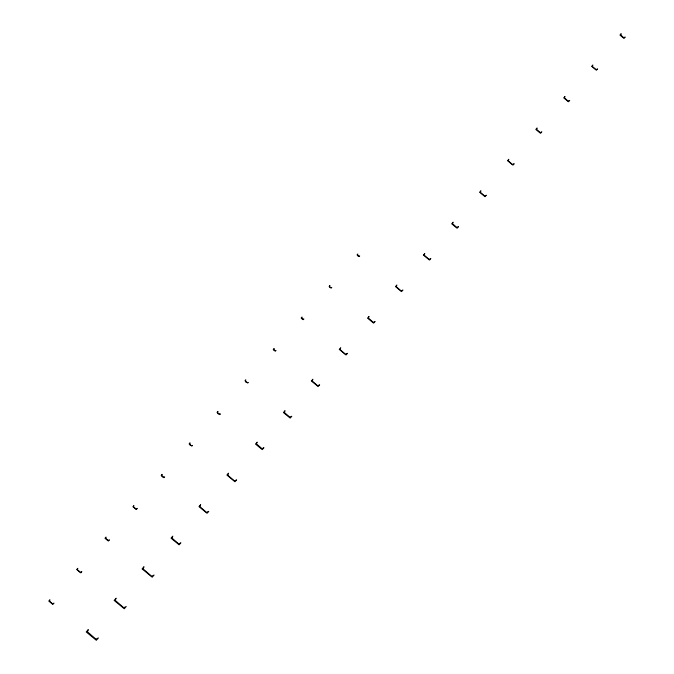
<?xml version="1.0" encoding="UTF-8"?>
<svg xmlns="http://www.w3.org/2000/svg" width="674" height="674" viewBox="0 0 674 674"><rect width="100%" height="100%" fill="white"/><g stroke="black" fill="none" stroke-linecap="round" stroke-linejoin="round"><path stroke-width="1.01" d="M49.396 601.031L52.572 603.828L53.971 603.137L52.842 604.418L48.789 601.082L49.927 599.801L49.413 600.972M77.266 569.555L80.433 572.352L81.84 571.662L80.77 572.875L76.726 569.538L77.796 568.325L77.283 569.496M105.574 538.197L108.135 540.481L109.424 539.857L108.362 541.045L104.992 538.265L106.045 537.077L105.574 538.197M133.427 506.73L135.988 509.022L137.277 508.398L136.3 509.502L132.921 506.722L133.899 505.618L133.427 506.73M161.76 475.347C161.777 478.666 166.503 475.684 163.892 477.672L161.196 475.448L162.156 474.361L161.76 475.347M189.647 443.846C189.638 447.14 194.339 444.233 191.82 446.129L189.124 443.905L190.043 442.86L189.647 443.846M217.542 412.336C217.508 415.58 222.176 412.791 219.749 414.577L217.053 412.353L217.938 411.359L217.559 412.277M245.437 380.827C245.387 384.037 250.02 381.341 247.687 383.034L244.991 380.81L245.833 379.85L245.454 380.768M256.415 443.846L262.001 448.682L263.938 447.713L262.245 449.625L255.497 444.065L257.19 442.152L256.415 443.846M273.804 349.402C273.956 352.064 277.646 349.157 275.278 351.213L273.256 349.536L274.149 348.534L273.804 349.402M284.268 412.395L289.845 417.231L291.791 416.254L290.174 418.082L283.425 412.513L285.043 410.693L284.268 412.395M301.682 317.917C301.784 320.538 305.457 317.749 303.207 319.661L301.185 317.993L302.028 317.05L301.682 317.917M312.113 380.936L317.698 385.772L319.636 384.803L318.103 386.531L311.363 380.97L312.888 379.243L312.129 380.877M329.569 286.425C329.628 289.011 333.276 286.324 331.145 288.118L329.114 286.442L329.906 285.557L329.569 286.425M339.966 349.477L345.551 354.313L347.489 353.344L346.04 354.987L339.292 349.418L340.741 347.784L339.982 349.418M357.473 254.898C357.523 257.476 361.154 254.839 359.074 256.567L357.052 254.898L357.818 254.031L357.473 254.898M452.465 223.65L456.787 227.45L458.497 226.641L457.09 228.242L451.69 223.793L453.105 222.193L452.465 223.65M480.292 192.216L484.614 196.016L486.325 195.216L485.019 196.69L479.627 192.242L480.933 190.767L480.309 192.149M508.171 160.724L512.493 164.523L514.211 163.723L512.948 165.147L507.556 160.698L508.819 159.266L508.171 160.724M536.521 129.315L540.236 132.609L541.829 131.868L540.54 133.317L535.822 129.425L537.111 127.976L536.521 129.315M564.391 97.831L568.115 101.125L569.699 100.392L568.477 101.774L563.75 97.882L564.981 96.5L564.391 97.831M592.269 66.355L595.985 69.641L597.577 68.908L596.406 70.222L591.688 66.33L592.85 65.016L592.269 66.355M620.628 34.93L623.795 37.736L625.211 37.036L623.998 38.401L619.954 35.065L621.158 33.7L620.628 34.93M87.401 631.791L95.877 639.12L98.421 637.949L96.34 640.3L86.221 631.959L88.302 629.609L87.418 631.732M115.22 600.374L123.704 607.695L126.24 606.533L124.269 608.757L114.159 600.408L116.122 598.192L115.22 600.374M143.09 568.898L151.566 576.219L154.102 575.057L152.206 577.205L142.088 568.864L143.983 566.716L143.09 568.898M171.937 538.054L178.703 543.91L180.893 542.823L179.124 544.828L171.028 538.147L172.797 536.15L171.954 537.995M199.799 506.587L206.564 512.442L208.755 511.355L207.053 513.276L198.965 506.604L200.667 504.674L199.816 506.528M227.669 475.103L234.434 480.958L236.625 479.871L234.982 481.733L226.894 475.052L228.537 473.199L227.686 475.044M368.341 318.027L373.261 322.357L375.115 321.49L373.632 323.158L367.557 318.153L369.04 316.485L368.341 318.027M396.186 286.585L401.097 290.915L402.951 290.039L401.561 291.615L395.495 286.602L396.885 285.035L396.202 286.526M424.089 255.067L429.001 259.397L430.846 258.53L429.49 260.063L423.424 255.058L424.78 253.525L424.089 255.067"/></g></svg>
